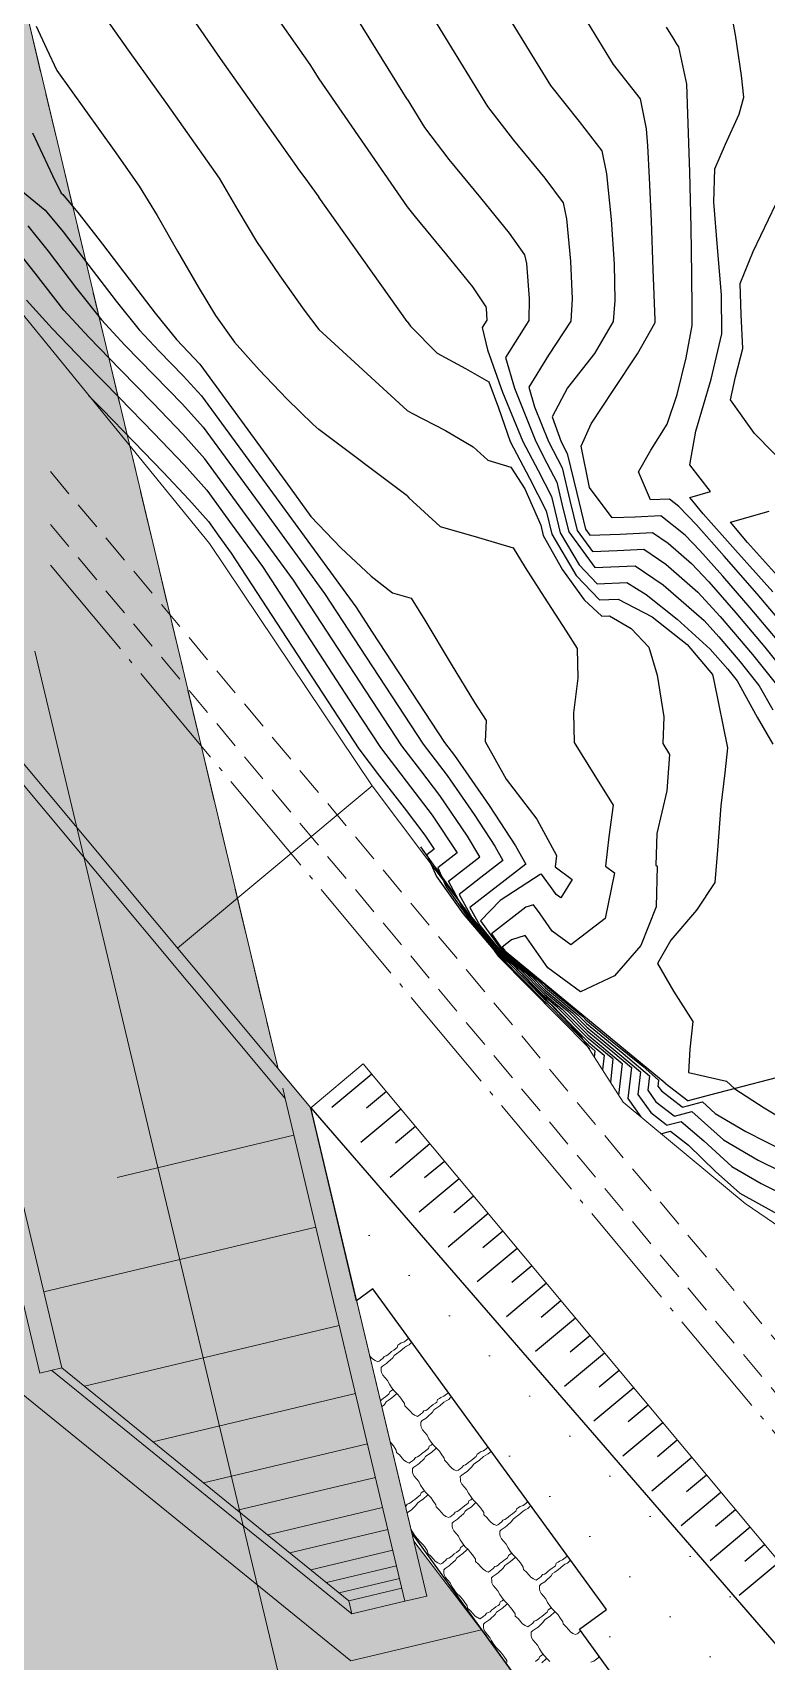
# Model space of a CAD drawing. Extents: x 62300 to 62638, y 108261 to 108784.
# Drawn here: x 62486.39 to 62502.56, y 108518.75 to 108554.61 of the extents above; entities that cross this region are included whole.
import ezdxf

# ---------------------------------------------------------------- set-up
doc = ezdxf.new("R2010")
doc.units = 0
doc.header["$MEASUREMENT"] = 0
for name, pattern in [('ACAD_ISO04W100', [30, 24, -3, 0, -3]), ('DOT', [0.55, 0.3, -0.25]), ('NASCOSTA', [9.525, 6.35, -3.175]), ('TRATTEGGIATA', [0.75, 0.5, -0.25]), ('TRATTOPUNTO2', [12.7, 6.35, -3.175, 0, -3.175])]:
    doc.linetypes.add(name, pattern=pattern)
for name, color, linetype in [('colore lago', 131, 'Continuous'), ('curve livello 5m', 7, 'Continuous'), ('Limite fiume', 6, 'Continuous'), ('LIN010CO', 2, 'Continuous'), ('LIN010TR', 2, 'NASCOSTA'), ('LIN018CO', 6, 'Continuous'), ('LIN018TR', 6, 'NASCOSTA'), ('LIN025CO', 7, 'Continuous'), ('Per+Mod Surf', 7, 'Continuous'), ('sezioni', 7, 'Continuous'), ('TalusHautBas', 7, 'Continuous'), ('TRATTCOLO-30', 253, 'Continuous'), ('TRATTCOLO-32', 255, 'Continuous')]:
    doc.layers.add(name, color=color, linetype=linetype)
doc.layers.add('Colori bordi', color=5, linetype='Continuous', plot=False)
doc.layers.add('no_plot', color=5, linetype='Continuous', plot=False)

# ---------------------------------------------------------------- blocks, each defined once
blk = doc.blocks.new('CONTORNO')
at = {"layer": 'Colori bordi', "lineweight": 0, "ltscale": 2, "flags": 128}
blk.add_lwpolyline([(-22.578, 81.44), (16.586, -82.868), (15.866, -82.007), (19.27, -96.287), (18.407, -96.98), (19.153, -100.108), (27.051, -106.511), (29.932, -105.824), (28.44, -103.877), (26.165, -94.334), (26.165, -94.334), (25.446, -93.474), (-6.877, 42.135)], dxfattribs=at)

msp = doc.modelspace()

# ---------------------------------------------------------------- hatches: boundary and pattern name
at = {"layer": 'colore lago', "linetype": 'Continuous', "lineweight": 0}
msp.add_hatch(color=256, dxfattribs=at).paths.add_polyline_path([(62547.915, 108426.777), (62544.897, 108437.007), (62544.493, 108444.651), (62545.356, 108452.699), (62543.608, 108459.606), (62537.06, 108468.431), (62530.397, 108473.862), (62527.61, 108478.063), (62523.513, 108483.362), (62517.305, 108489.509), (62515.162, 108489.283), (62513.59, 108490.987), (62513.852, 108495.246), (62504.852, 108507.641), (62496.282, 108519.444), (62493.401, 108518.757), (62485.503, 108525.16), (62484.758, 108528.288), (62471.397, 108544.28), (62471.521, 108544.381), (62471.307, 108544.63), (62466.582, 108550.14), (62461.323, 108555.669), (62452.234, 108564.908), (62445.975, 108571.355), (62438.597, 108578.993), (62431.968, 108586.051), (62422.759, 108596.383), (62419.614, 108600.43), (62408.579, 108615.912), (62402.883, 108625.049), (62402.431, 108624.768), (62397.589, 108621.762), (62392.271, 108618.46), (62379.582, 108610.581), (62385.62, 108600.92), (62400.115, 108577.726), (62397.691, 108576.2), (62399.555, 108573.013), (62400.542, 108570.997), (62402.182, 108566.645), (62403.779, 108562.376), (62405.518, 108558.228), (62408.196, 108552.888), (62411.192, 108547.807), (62415.156, 108541.54), (62417.677, 108537.481), (62418.985, 108535.375), (62423.804, 108527.74), (62427.401, 108522.066), (62428.917, 108522.33), (62431.999, 108520.483), (62435.209, 108517.103), (62435.248, 108508.375), (62442.532, 108497.745), (62448.327, 108490.271), (62457.902, 108478.106), (62469.007, 108462.331), (62468.89, 108461.981), (62477.152, 108449.843), (62486.864, 108436.011), (62496.889, 108418.536), (62504.8, 108403.974), (62555.468, 108403.974), (62553.625, 108410.285), (62549.503, 108421.578)])
at = {"layer": 'LIN010CO', "linetype": 'Continuous', "lineweight": 0}
h = msp.add_hatch(dxfattribs=at)
h.set_pattern_fill('DOTS', color=256, scale=20, angle=-45, style=0)
h.set_pattern_definition([(314.9999504, (171133.6369, 46447.5895), (1.325825598, 0.44194059), [0, -1.25])])
h.paths.add_polyline_path([(62504.878, 108507.605), (62505.742, 108508.232), (62505.354, 108508.795), (62505.963, 108509.256), (62498.597, 108519.418), (62499.167, 108519.911), (62493.894, 108527.02), (62493.514, 108526.744), (62492.516, 108530.933), (62507.543, 108513.616), (62507.737, 108513.778), (62513.187, 108507.255), (62513.381, 108507.417), (62516.504, 108503.679), (62516.063, 108503.311), (62524.715, 108494.745), (62523.716, 108493.899), (62524.201, 108493.33), (62513.852, 108495.246)])
at = {"layer": 'TRATTCOLO-30', "linetype": 'Continuous', "lineweight": 0}
h = msp.add_hatch(color=256, dxfattribs=at)
h.dxf.hatch_style = 1
h.paths.add_polyline_path([(62478.858, 108572.792), (62475.862, 108572.078), (62482.936, 108542.4), (62482.217, 108543.261), (62485.165, 108530.892), (62488.647, 108531.722)])
h.paths.add_polyline_path([(62481.855, 108573.506), (62478.858, 108572.792), (62488.647, 108531.722), (62491.644, 108532.436)])
h = msp.add_hatch(color=256, dxfattribs=at)
h.dxf.hatch_style = 1
h.paths.add_polyline_path([(62492.516, 108530.933), (62491.797, 108531.794), (62491.644, 108532.436), (62488.647, 108531.722), (62491.339, 108520.429), (62493.401, 108518.757), (62496.282, 108519.444), (62494.79, 108521.391)])
h.paths.add_polyline_path([(62488.647, 108531.722), (62485.165, 108530.892), (62485.62, 108528.981), (62484.758, 108528.288), (62485.503, 108525.16), (62491.339, 108520.429)])

# ---------------------------------------------------------------- linework, layer by layer
at = {"layer": 'Colori bordi', "linetype": 'Continuous', "lineweight": 0, "flags": 128}
msp.add_lwpolyline([(62513.852, 108495.246), (62504.852, 108507.641), (62496.282, 108519.444), (62493.401, 108518.757), (62485.503, 108525.16), (62484.758, 108528.288), (62471.397, 108544.28), (62471.521, 108544.381), (62471.307, 108544.63), (62466.582, 108550.14), (62461.323, 108555.669), (62452.234, 108564.908), (62445.975, 108571.355), (62438.597, 108578.993)], dxfattribs=at)
at = {"layer": 'curve livello 5m', "color": 2}
msp.add_line((62494.639, 108548.248), (62492.699, 108550.98), dxfattribs=at)
at = {"layer": 'curve livello 5m', "color": 2, "flags": 128}
for points in [[(62482.64, 108565.51), (62483.605, 108564.173), (62484.84, 108562.462), (62485.396, 108561.621), (62486.053, 108560.594), (62486.741, 108559.508), (62487.39, 108558.493), (62487.932, 108557.675), (62487.932, 108557.675), (62489.005, 108556.202), (62490.03, 108554.751), (62490.524, 108554.034), (62492.204, 108551.659), (62492.246, 108551.589), (62492.389, 108551.407), (62492.699, 108550.98)], [(62502.798, 108541.237), (62502.2, 108541.944), (62501.599, 108542.637), (62501.09, 108543.206), (62500.769, 108543.544), (62500.235, 108543.97), (62499.667, 108543.934), (62499.156, 108543.92), (62498.661, 108544.592), (62498.477, 108545.504), (62498.699, 108545.99), (62499.184, 108546.728), (62499.72, 108547.53), (62500.099, 108548.207), (62500.105, 108548.23), (62500.104, 108548.281), (62500.066, 108549.389), (62500.024, 108550.464), (62499.982, 108551.406), (62499.945, 108552.113), (62499.917, 108552.485), (62499.78, 108553.151), (62499.187, 108553.903), (62498.623, 108554.825)], [(62486.28, 108550.35), (62486.73, 108549.797), (62487.356, 108548.975), (62487.907, 108548.28), (62487.907, 108548.28), (62488.421, 108547.725), (62489.064, 108547.066), (62489.689, 108546.423), (62490.15, 108545.919), (62490.15, 108545.919), (62491.378, 108544.236), (62492.823, 108542.258), (62493.738, 108540.854), (62494.993, 108538.94), (62495.522, 108538.251), (62496.12, 108537.388), (62496.575, 108536.695), (62496.751, 108536.38), (62496.751, 108536.38), (62496.268, 108536.006), (62495.787, 108535.633), (62495.787, 108535.633), (62496.067, 108535.12), (62496.728, 108534.313), (62496.728, 108534.313), (62497.119, 108533.99), (62497.673, 108533.43), (62498.061, 108533.109), (62498.62, 108532.544), (62499.381, 108531.912), (62499.302, 108531.213)], [(62494.639, 108548.248), (62494.715, 108548.146), (62494.715, 108548.146), (62495.304, 108547.551), (62495.925, 108547.213), (62496.441, 108546.915), (62496.441, 108546.915), (62496.652, 108546.346), (62496.914, 108545.602), (62496.914, 108545.602), (62497.334, 108544.798), (62497.705, 108544.075), (62497.705, 108544.075), (62497.829, 108543.564), (62498.367, 108542.656), (62498.88, 108542.114), (62498.88, 108542.114), (62499.292, 108542.133), (62500.04, 108541.745), (62500.81, 108541.132), (62501.371, 108540.477), (62501.371, 108540.477), (62501.4, 108540.339), (62501.703, 108538.858), (62501.639, 108538.311), (62501.55, 108537.583), (62501.55, 108537.583), (62501.479, 108536.605), (62501.423, 108535.897), (62501.423, 108535.897), (62501.014, 108535.283), (62500.452, 108534.627), (62500.161, 108534.109), (62500.161, 108534.109), (62500.513, 108533.502), (62500.937, 108532.831), (62500.937, 108532.831), (62500.868, 108532.225), (62500.838, 108531.71), (62500.838, 108531.71), (62501.678, 108531.518), (62501.861, 108531.354), (62502.506, 108530.931), (62503.406, 108530.395)]]:
    msp.add_lwpolyline(points, dxfattribs=at)
at = {"layer": 'Limite fiume', "color": 2, "linetype": 'Continuous'}
msp.add_line((62494.752, 108521.551), (62504.852, 108507.641), dxfattribs=at)
at = {"layer": 'Limite fiume', "color": 2, "linetype": 'Continuous', "flags": 128}
msp.add_lwpolyline([(62504.852, 108507.641), (62505.646, 108508.229), (62505.251, 108508.812), (62505.83, 108509.251), (62498.441, 108519.457), (62499.034, 108519.89), (62493.887, 108526.95), (62493.528, 108526.685), (62492.516, 108530.933), (62507.543, 108513.616), (62507.737, 108513.778), (62513.187, 108507.255), (62513.381, 108507.417), (62516.504, 108503.679), (62516.063, 108503.311), (62524.663, 108494.702), (62523.716, 108493.899), (62524.201, 108493.33), (62513.852, 108495.246)], close=True, dxfattribs=at)
at = {"layer": 'LIN010CO', "linetype": 'Continuous', "lineweight": 0}
for p, q in [((62488.249, 108529.403), (62492.145, 108530.331)), ((62492.628, 108528.307), (62486.636, 108526.879)), ((62493.144, 108526.14), (62487.532, 108524.803)), ((62487.034, 108525.207), (62493.355, 108520.082)), ((62493.501, 108524.643), (62489.041, 108523.58)), ((62493.765, 108523.536), (62490.156, 108522.676)), ((62493.941, 108522.796), (62490.901, 108522.072)), ((62494.099, 108522.134), (62491.568, 108521.531)), ((62494.214, 108521.65), (62492.055, 108521.136)), ((62494.324, 108521.192), (62492.517, 108520.762)), ((62494.405, 108520.849), (62492.862, 108520.481)), ((62494.472, 108520.571), (62493.142, 108520.254)), ((62494.522, 108520.361), (62493.355, 108520.082)), ((62493.355, 108520.082), (62493.424, 108519.791))]:
    msp.add_line(p, q, dxfattribs=at)
at = {"layer": 'LIN010CO', "linetype": 'Continuous', "lineweight": 0, "flags": 128}
for points in [[(62493.817, 108525.475), (62493.841, 108525.447), (62493.88, 108525.404), (62493.934, 108525.367), (62493.934, 108525.367), (62493.952, 108525.36), (62493.993, 108525.34), (62494.026, 108525.358), (62494.047, 108525.373), (62494.067, 108525.389), (62494.105, 108525.417), (62494.137, 108525.461), (62494.18, 108525.474), (62494.216, 108525.495), (62494.259, 108525.534), (62494.3, 108525.565), (62494.346, 108525.6), (62494.392, 108525.634), (62494.421, 108525.657), (62494.439, 108525.71), (62494.48, 108525.734), (62494.513, 108525.759), (62494.58, 108525.783), (62494.638, 108525.827), (62494.677, 108525.863), (62494.677, 108525.867)], [(62494.754, 108525.762), (62494.741, 108525.765), (62494.72, 108525.749), (62494.686, 108525.716), (62494.629, 108525.687), (62494.58, 108525.657), (62494.487, 108525.573), (62494.405, 108525.517), (62494.359, 108525.482), (62494.326, 108525.431), (62494.219, 108525.331), (62494.186, 108525.305), (62494.099, 108525.247), (62494.069, 108525.217), (62494.07, 108525.146), (62494.076, 108525.105), (62494.105, 108525.048), (62494.157, 108524.989), (62494.208, 108524.93), (62494.249, 108524.85), (62494.298, 108524.776), (62494.352, 108524.705), (62494.43, 108524.627), (62494.479, 108524.572), (62494.52, 108524.518), (62494.585, 108524.423), (62494.589, 108524.374), (62494.652, 108524.317), (62494.713, 108524.245), (62494.752, 108524.203), (62494.806, 108524.166), (62494.806, 108524.166), (62494.824, 108524.159), (62494.866, 108524.139), (62494.898, 108524.157), (62494.919, 108524.172), (62494.939, 108524.188), (62494.977, 108524.216), (62495.009, 108524.26), (62495.052, 108524.273), (62495.088, 108524.294), (62495.131, 108524.333), (62495.172, 108524.364), (62495.218, 108524.399), (62495.264, 108524.433), (62495.293, 108524.455), (62495.311, 108524.509), (62495.352, 108524.533), (62495.385, 108524.558), (62495.452, 108524.582), (62495.51, 108524.626), (62495.549, 108524.662), (62495.55, 108524.67)], [(62494.053, 108524.486), (62494.077, 108524.508), (62494.118, 108524.539), (62494.164, 108524.574), (62494.21, 108524.609), (62494.239, 108524.631), (62494.257, 108524.684), (62494.298, 108524.708), (62494.331, 108524.733)], [(62494.416, 108524.642), (62494.398, 108524.631), (62494.305, 108524.547), (62494.223, 108524.491), (62494.177, 108524.457), (62494.144, 108524.405), (62494.085, 108524.35)], [(62495.63, 108524.56), (62495.613, 108524.564), (62495.592, 108524.548), (62495.558, 108524.515), (62495.501, 108524.486), (62495.452, 108524.456), (62495.359, 108524.372), (62495.277, 108524.316), (62495.231, 108524.281), (62495.198, 108524.23), (62495.091, 108524.13), (62495.058, 108524.104), (62494.971, 108524.046), (62494.941, 108524.016), (62494.942, 108523.945), (62494.948, 108523.904), (62494.977, 108523.847), (62495.029, 108523.788), (62495.08, 108523.729), (62495.121, 108523.649), (62495.17, 108523.575), (62495.224, 108523.504), (62495.303, 108523.426), (62495.351, 108523.371), (62495.392, 108523.317), (62495.457, 108523.222), (62495.461, 108523.173), (62495.524, 108523.116), (62495.585, 108523.044), (62495.624, 108523.002), (62495.678, 108522.965), (62495.678, 108522.965), (62495.696, 108522.958), (62495.738, 108522.938), (62495.77, 108522.955), (62495.791, 108522.971), (62495.811, 108522.987), (62495.849, 108523.015), (62495.881, 108523.059), (62495.924, 108523.072), (62495.96, 108523.093), (62496.003, 108523.132), (62496.044, 108523.163), (62496.09, 108523.198), (62496.136, 108523.232), (62496.165, 108523.254), (62496.184, 108523.308), (62496.224, 108523.332), (62496.257, 108523.357), (62496.324, 108523.381), (62496.382, 108523.425), (62496.421, 108523.461), (62496.422, 108523.473)], [(62494.269, 108523.578), (62494.297, 108523.546), (62494.338, 108523.492), (62494.403, 108523.397), (62494.407, 108523.348), (62494.47, 108523.291), (62494.531, 108523.22), (62494.57, 108523.177), (62494.624, 108523.14), (62494.624, 108523.14), (62494.642, 108523.133), (62494.684, 108523.113), (62494.716, 108523.131), (62494.737, 108523.146), (62494.757, 108523.162), (62494.795, 108523.19), (62494.827, 108523.234), (62494.87, 108523.247), (62494.906, 108523.268), (62494.949, 108523.307), (62494.99, 108523.338), (62495.036, 108523.373), (62495.082, 108523.408), (62495.111, 108523.43), (62495.129, 108523.483), (62495.17, 108523.507), (62495.203, 108523.532)], [(62495.288, 108523.441), (62495.27, 108523.43), (62495.177, 108523.346), (62495.095, 108523.29), (62495.049, 108523.256), (62495.016, 108523.204), (62494.909, 108523.104), (62494.876, 108523.079), (62494.789, 108523.02), (62494.759, 108522.99), (62494.76, 108522.919), (62494.766, 108522.878), (62494.795, 108522.822), (62494.847, 108522.762), (62494.898, 108522.703), (62494.939, 108522.623), (62494.988, 108522.549), (62495.042, 108522.478), (62495.12, 108522.4), (62495.169, 108522.345), (62495.21, 108522.291), (62495.275, 108522.196), (62495.279, 108522.147), (62495.342, 108522.09), (62495.403, 108522.019), (62495.442, 108521.976), (62495.496, 108521.939), (62495.496, 108521.939), (62495.514, 108521.932), (62495.556, 108521.912), (62495.588, 108521.93), (62495.609, 108521.945), (62495.629, 108521.961), (62495.667, 108521.989), (62495.699, 108522.033), (62495.742, 108522.046), (62495.778, 108522.067), (62495.821, 108522.106), (62495.862, 108522.137), (62495.908, 108522.172), (62495.954, 108522.207), (62495.983, 108522.229), (62496.001, 108522.282), (62496.042, 108522.306), (62496.075, 108522.331)], [(62496.506, 108523.358), (62496.485, 108523.363), (62496.464, 108523.347), (62496.43, 108523.314), (62496.373, 108523.285), (62496.324, 108523.255), (62496.231, 108523.171), (62496.149, 108523.115), (62496.103, 108523.08), (62496.07, 108523.029), (62495.963, 108522.929), (62495.93, 108522.903), (62495.843, 108522.845), (62495.813, 108522.815), (62495.814, 108522.744), (62495.82, 108522.703), (62495.849, 108522.646), (62495.901, 108522.587), (62495.952, 108522.528), (62495.993, 108522.448), (62496.042, 108522.374), (62496.096, 108522.303), (62496.175, 108522.225), (62496.223, 108522.17), (62496.264, 108522.116), (62496.329, 108522.021), (62496.333, 108521.972), (62496.396, 108521.915), (62496.457, 108521.843), (62496.496, 108521.801), (62496.55, 108521.763), (62496.55, 108521.763), (62496.568, 108521.757), (62496.61, 108521.737), (62496.642, 108521.754), (62496.663, 108521.77), (62496.683, 108521.786), (62496.721, 108521.814), (62496.753, 108521.858), (62496.796, 108521.871), (62496.832, 108521.892), (62496.875, 108521.931), (62496.916, 108521.962), (62496.962, 108521.997), (62497.008, 108522.031), (62497.037, 108522.053), (62497.056, 108522.107), (62497.096, 108522.131), (62497.129, 108522.156), (62497.196, 108522.18), (62497.254, 108522.224), (62497.293, 108522.26), (62497.295, 108522.276)], [(62494.607, 108522.16), (62494.613, 108522.165), (62494.645, 108522.208), (62494.688, 108522.221), (62494.724, 108522.242), (62494.767, 108522.281), (62494.808, 108522.312), (62494.854, 108522.347), (62494.9, 108522.382), (62494.929, 108522.404), (62494.947, 108522.457), (62494.988, 108522.481), (62495.021, 108522.506)], [(62495.106, 108522.415), (62495.088, 108522.404), (62494.995, 108522.32), (62494.913, 108522.264), (62494.867, 108522.23), (62494.834, 108522.178), (62494.727, 108522.078), (62494.693, 108522.053), (62494.641, 108522.017)], [(62496.16, 108522.24), (62496.142, 108522.229), (62496.049, 108522.145), (62495.967, 108522.089), (62495.921, 108522.055), (62495.888, 108522.003), (62495.781, 108521.903), (62495.748, 108521.878), (62495.661, 108521.819), (62495.631, 108521.789), (62495.632, 108521.718), (62495.638, 108521.677), (62495.667, 108521.621), (62495.719, 108521.561), (62495.77, 108521.502), (62495.811, 108521.422), (62495.86, 108521.348), (62495.914, 108521.277), (62495.993, 108521.199), (62496.041, 108521.144), (62496.082, 108521.09), (62496.147, 108520.995), (62496.151, 108520.946), (62496.214, 108520.889), (62496.275, 108520.818), (62496.314, 108520.775), (62496.368, 108520.738), (62496.368, 108520.738), (62496.386, 108520.731), (62496.428, 108520.711), (62496.46, 108520.729), (62496.481, 108520.744), (62496.501, 108520.76), (62496.539, 108520.788), (62496.571, 108520.832), (62496.614, 108520.845), (62496.65, 108520.866), (62496.693, 108520.905), (62496.734, 108520.936), (62496.78, 108520.971), (62496.826, 108521.006), (62496.855, 108521.028), (62496.874, 108521.081), (62496.914, 108521.105), (62496.947, 108521.13)], [(62497.383, 108522.156), (62497.357, 108522.162), (62497.336, 108522.146), (62497.302, 108522.113), (62497.245, 108522.084), (62497.197, 108522.053), (62497.103, 108521.97), (62497.021, 108521.914), (62496.975, 108521.879), (62496.942, 108521.828), (62496.835, 108521.728), (62496.802, 108521.702), (62496.715, 108521.644), (62496.685, 108521.614), (62496.687, 108521.543), (62496.692, 108521.502), (62496.721, 108521.445), (62496.773, 108521.386), (62496.824, 108521.327), (62496.865, 108521.247), (62496.914, 108521.173), (62496.968, 108521.102), (62497.047, 108521.024), (62497.095, 108520.969), (62497.136, 108520.915), (62497.201, 108520.82), (62497.205, 108520.771), (62497.268, 108520.714), (62497.329, 108520.642), (62497.368, 108520.6), (62497.422, 108520.562), (62497.422, 108520.562), (62497.44, 108520.556), (62497.482, 108520.536), (62497.514, 108520.553), (62497.535, 108520.569), (62497.556, 108520.585), (62497.593, 108520.613), (62497.625, 108520.657), (62497.668, 108520.67), (62497.704, 108520.691), (62497.747, 108520.73), (62497.788, 108520.761), (62497.834, 108520.796), (62497.88, 108520.83), (62497.909, 108520.852), (62497.928, 108520.906), (62497.968, 108520.93), (62498.001, 108520.955), (62498.068, 108520.979), (62498.126, 108521.023), (62498.165, 108521.059), (62498.168, 108521.079)], [(62494.727, 108521.655), (62494.757, 108521.597), (62494.806, 108521.523), (62494.86, 108521.452), (62494.938, 108521.374), (62494.987, 108521.319), (62495.028, 108521.265), (62495.093, 108521.171), (62495.097, 108521.122), (62495.16, 108521.064), (62495.221, 108520.993), (62495.26, 108520.95), (62495.314, 108520.913), (62495.314, 108520.913), (62495.332, 108520.907), (62495.374, 108520.886), (62495.406, 108520.904), (62495.427, 108520.919), (62495.447, 108520.935), (62495.485, 108520.964), (62495.517, 108521.007), (62495.56, 108521.02), (62495.596, 108521.041), (62495.639, 108521.08), (62495.68, 108521.111), (62495.726, 108521.146), (62495.772, 108521.181), (62495.801, 108521.203), (62495.819, 108521.256), (62495.86, 108521.28), (62495.893, 108521.305)], [(62495.978, 108521.214), (62495.96, 108521.203), (62495.867, 108521.119), (62495.785, 108521.063), (62495.739, 108521.029), (62495.706, 108520.977), (62495.599, 108520.877), (62495.566, 108520.852), (62495.479, 108520.793), (62495.449, 108520.764), (62495.45, 108520.693), (62495.456, 108520.651), (62495.485, 108520.595), (62495.537, 108520.535), (62495.588, 108520.476), (62495.629, 108520.396), (62495.678, 108520.322), (62495.732, 108520.251), (62495.81, 108520.173), (62495.859, 108520.118), (62495.9, 108520.064), (62495.965, 108519.97), (62495.969, 108519.921), (62496.032, 108519.863), (62496.093, 108519.792), (62496.132, 108519.749), (62496.186, 108519.712), (62496.186, 108519.712), (62496.204, 108519.706), (62496.246, 108519.685), (62496.278, 108519.703), (62496.299, 108519.718), (62496.319, 108519.734), (62496.357, 108519.762), (62496.389, 108519.806), (62496.432, 108519.819), (62496.468, 108519.84), (62496.511, 108519.879), (62496.552, 108519.91), (62496.598, 108519.945), (62496.644, 108519.98), (62496.673, 108520.002), (62496.691, 108520.055), (62496.732, 108520.079), (62496.765, 108520.104)], [(62497.032, 108521.039), (62497.015, 108521.028), (62496.921, 108520.944), (62496.839, 108520.888), (62496.793, 108520.854), (62496.76, 108520.802), (62496.653, 108520.702), (62496.62, 108520.676), (62496.533, 108520.618), (62496.503, 108520.588), (62496.504, 108520.517), (62496.51, 108520.476), (62496.539, 108520.419), (62496.591, 108520.36), (62496.642, 108520.301), (62496.683, 108520.221), (62496.732, 108520.147), (62496.786, 108520.076), (62496.865, 108519.998), (62496.913, 108519.943), (62496.954, 108519.889), (62497.019, 108519.794), (62497.023, 108519.745), (62497.086, 108519.688), (62497.147, 108519.617), (62497.186, 108519.574), (62497.24, 108519.537), (62497.24, 108519.537), (62497.258, 108519.53), (62497.3, 108519.51), (62497.332, 108519.528), (62497.353, 108519.543), (62497.373, 108519.559), (62497.411, 108519.587), (62497.443, 108519.631), (62497.486, 108519.644), (62497.522, 108519.665), (62497.565, 108519.704), (62497.606, 108519.735), (62497.652, 108519.77), (62497.698, 108519.805), (62497.727, 108519.827), (62497.746, 108519.88), (62497.786, 108519.904), (62497.819, 108519.929)], [(62498.259, 108520.954), (62498.229, 108520.961), (62498.208, 108520.945), (62498.174, 108520.912), (62498.117, 108520.883), (62498.069, 108520.852), (62497.975, 108520.769), (62497.893, 108520.713), (62497.847, 108520.678), (62497.814, 108520.627), (62497.707, 108520.527), (62497.674, 108520.501), (62497.587, 108520.443), (62497.557, 108520.413), (62497.559, 108520.342), (62497.564, 108520.301), (62497.593, 108520.244), (62497.645, 108520.185), (62497.696, 108520.126), (62497.737, 108520.046), (62497.787, 108519.972), (62497.84, 108519.901), (62497.919, 108519.823), (62497.967, 108519.768), (62498.008, 108519.714), (62498.073, 108519.619), (62498.077, 108519.57), (62498.14, 108519.513), (62498.201, 108519.441), (62498.24, 108519.399), (62498.294, 108519.361), (62498.294, 108519.361), (62498.312, 108519.355), (62498.354, 108519.335), (62498.386, 108519.352), (62498.407, 108519.368), (62498.428, 108519.384), (62498.465, 108519.412), (62498.469, 108519.418)], [(62496.85, 108520.013), (62496.832, 108520.002), (62496.739, 108519.918), (62496.657, 108519.862), (62496.611, 108519.828), (62496.578, 108519.776), (62496.471, 108519.676), (62496.438, 108519.651), (62496.351, 108519.592), (62496.321, 108519.562), (62496.322, 108519.492), (62496.328, 108519.45), (62496.357, 108519.394), (62496.409, 108519.334), (62496.46, 108519.275), (62496.501, 108519.195), (62496.55, 108519.121), (62496.604, 108519.05), (62496.683, 108518.972), (62496.731, 108518.917), (62496.772, 108518.863), (62496.837, 108518.769), (62496.841, 108518.72)], [(62497.904, 108519.838), (62497.887, 108519.827), (62497.793, 108519.743), (62497.711, 108519.687), (62497.665, 108519.652), (62497.632, 108519.601), (62497.525, 108519.501), (62497.492, 108519.475), (62497.405, 108519.417), (62497.375, 108519.387), (62497.377, 108519.316), (62497.382, 108519.275), (62497.411, 108519.218), (62497.463, 108519.159), (62497.514, 108519.1), (62497.555, 108519.02), (62497.605, 108518.946), (62497.658, 108518.875), (62497.737, 108518.797), (62497.785, 108518.742)], [(62497.47, 108518.744), (62497.516, 108518.779), (62497.545, 108518.801), (62497.564, 108518.854), (62497.604, 108518.878), (62497.637, 108518.903)], [(62497.722, 108518.812), (62497.705, 108518.801), (62497.611, 108518.717)], [(62498.691, 108518.728), (62498.758, 108518.752), (62498.816, 108518.796), (62498.855, 108518.832), (62498.859, 108518.861), (62498.859, 108518.879)]]:
    msp.add_lwpolyline(points, dxfattribs=at)
at = {"layer": 'LIN010TR', "lineweight": 0, "ltscale": 0.1, "flags": 128}
for points in [[(62486.783, 108544.942), (62492.637, 108537.936), (62523.523, 108500.966)], [(62486.783, 108543.779), (62492.637, 108536.772), (62523.523, 108499.803)]]:
    msp.add_lwpolyline(points, dxfattribs=at)
at = {"layer": 'LIN010TR', "linetype": 'TRATTOPUNTO2', "lineweight": 0, "ltscale": 5, "flags": 128}
msp.add_lwpolyline([(62486.439, 108540.988), (62491.902, 108518.07)], dxfattribs=at)
at = {"layer": 'LIN018CO', "color": 2}
for p, q in [((62493.863, 108531.674), (62492.982, 108530.938)), ((62494.183, 108531.29), (62493.745, 108530.924)), ((62494.504, 108530.907), (62493.623, 108530.171)), ((62494.825, 108530.523), (62494.386, 108530.156)), ((62495.145, 108530.139), (62494.265, 108529.403)), ((62495.466, 108529.755), (62495.027, 108529.389)), ((62495.786, 108529.372), (62494.906, 108528.636)), ((62496.107, 108528.988), (62495.668, 108528.622)), ((62496.427, 108528.604), (62495.547, 108527.869)), ((62496.748, 108528.221), (62496.309, 108527.854)), ((62497.069, 108527.837), (62496.188, 108527.101)), ((62497.389, 108527.453), (62496.951, 108527.087)), ((62497.71, 108527.07), (62496.829, 108526.334)), ((62498.03, 108526.686), (62497.592, 108526.319)), ((62498.351, 108526.302), (62497.47, 108525.566)), ((62498.671, 108525.918), (62498.233, 108525.552)), ((62498.992, 108525.535), (62498.111, 108524.799)), ((62499.313, 108525.151), (62498.874, 108524.785)), ((62499.633, 108524.767), (62498.753, 108524.032)), ((62499.954, 108524.384), (62499.515, 108524.017)), ((62500.274, 108524), (62499.394, 108523.264)), ((62500.595, 108523.616), (62500.156, 108523.25)), ((62500.915, 108523.232), (62500.035, 108522.497)), ((62501.236, 108522.849), (62500.797, 108522.482)), ((62501.557, 108522.465), (62500.676, 108521.729)), ((62501.877, 108522.081), (62501.439, 108521.715)), ((62502.198, 108521.698), (62501.317, 108520.962)), ((62502.518, 108521.314), (62502.08, 108520.947)), ((62502.839, 108520.93), (62501.958, 108520.194))]:
    msp.add_line(p, q, dxfattribs=at)
at = {"layer": 'LIN018TR', "linetype": 'ACAD_ISO04W100', "lineweight": 0, "ltscale": 0.1, "flags": 128}
msp.add_lwpolyline([(62486.783, 108542.878), (62523.523, 108498.901)], dxfattribs=at)
at = {"layer": 'LIN025CO', "linetype": 'TRATTEGGIATA', "lineweight": 0, "ltscale": 2}
msp.add_line((62445.643, 108725.432), (62491.953, 108531.14), dxfattribs=at)
at = {"layer": 'LIN025CO', "linetype": 'Continuous', "lineweight": 0}
for p, q in [((62482.217, 108543.261), (62486.548, 108525.091)), ((62482.217, 108543.261), (62492.516, 108530.933)), ((62483.092, 108541.745), (62487.034, 108525.207)), ((62483.092, 108541.745), (62491.953, 108531.14)), ((62491.953, 108531.14), (62494.591, 108520.069)), ((62492.516, 108530.934), (62495.078, 108520.185)), ((62485.503, 108525.16), (62493.401, 108518.757)), ((62486.548, 108525.091), (62487.034, 108525.207)), ((62486.81, 108525.153), (62493.424, 108519.79)), ((62494.591, 108520.069), (62495.078, 108520.185)), ((62494.591, 108520.069), (62493.424, 108519.791)), ((62496.282, 108519.444), (62493.401, 108518.757))]:
    msp.add_line(p, q, dxfattribs=at)
at = {"layer": 'LIN025CO', "color": 2, "linetype": 'Continuous'}
msp.add_line((62494.937, 108536.677), (62496.65, 108534.274), dxfattribs=at)
at = {"layer": 'no_plot'}
for p, q in [((62494.639, 108553.142), (62492.699, 108556.273)), ((62492.699, 108553.585), (62494.639, 108550.772)), ((62492.699, 108548.07), (62494.639, 108546.289)), ((62494.639, 108544.404), (62492.699, 108545.867))]:
    msp.add_line(p, q, dxfattribs=at)
at = {"layer": 'no_plot', "flags": 128}
for points in [[(62487.624, 108555.455), (62488.494, 108554.222), (62489.353, 108553.023), (62490.5, 108551.401), (62490.914, 108550.7), (62491.324, 108550.006), (62491.835, 108549.248), (62492.374, 108548.493), (62492.699, 108548.07)], [(62494.825, 108555.57), (62496.411, 108552.978), (62496.988, 108552.239), (62497.679, 108551.399), (62498.078, 108550.861), (62498.151, 108550.508), (62498.24, 108549.576), (62498.277, 108548.741), (62498.251, 108548.253), (62497.759, 108547.504), (62497.322, 108546.801), (62497.45, 108546.363), (62497.754, 108545.6), (62498.054, 108545.021), (62498.225, 108544.301), (62498.388, 108543.644), (62498.723, 108543.182), (62499.272, 108543.202), (62499.858, 108543.235), (62500.339, 108542.903), (62501.046, 108542.288), (62501.539, 108541.748), (62502.253, 108540.915), (62502.777, 108540.251)], [(62491.696, 108555.044), (62492.5, 108553.907), (62492.699, 108553.585)], [(62496.724, 108555.198), (62497.799, 108553.441), (62498.432, 108552.646), (62498.929, 108552.006), (62499.034, 108551.496), (62499.137, 108550.489), (62499.2, 108549.509), (62499.216, 108548.709), (62499.179, 108548.242), (62498.77, 108547.54), (62498.175, 108546.787), (62497.838, 108546.146), (62498.034, 108545.599), (62498.171, 108545.336), (62498.377, 108544.465), (62498.574, 108543.671), (62498.67, 108543.539), (62499.336, 108543.562), (62500.046, 108543.602), (62500.395, 108543.362), (62500.907, 108542.916), (62501.286, 108542.511), (62501.885, 108541.83), (62502.526, 108541.076), (62502.984, 108540.495)], [(62502.701, 108542.294), (62501.874, 108543.214), (62501.163, 108544.01), (62500.868, 108544.372), (62501.326, 108544.503), (62500.868, 108545.089), (62501, 108545.834), (62501.341, 108546.975), (62501.574, 108547.973), (62501.574, 108547.973), (62501.57, 108548.829), (62501.482, 108549.873), (62501.402, 108550.875), (62501.421, 108551.605), (62501.421, 108551.605), (62501.66, 108552.152), (62501.959, 108552.809), (62501.959, 108552.809), (62502.061, 108553.183), (62502.006, 108553.663), (62501.874, 108554.553), (62501.874, 108554.553), (62501.753, 108555.218)], [(62486.466, 108554.751), (62486.697, 108554.253), (62486.921, 108553.773), (62488.182, 108552.013), (62488.74, 108551.224), (62489.13, 108550.582), (62489.583, 108549.794), (62490.035, 108549.01), (62490.42, 108548.377), (62490.839, 108547.79), (62491.382, 108547.178), (62491.993, 108546.54), (62492.569, 108545.979), (62492.699, 108545.867)], [(62503.071, 108541.398), (62502.351, 108542.248), (62501.628, 108543.081), (62501.017, 108543.765), (62500.631, 108544.171), (62500.631, 108544.171), (62500.423, 108544.337), (62500.003, 108544.318), (62499.739, 108544.934), (62500.014, 108545.41), (62500.37, 108545.986), (62500.37, 108545.986), (62500.59, 108546.64), (62500.793, 108547.445), (62500.919, 108548.159), (62500.919, 108548.159), (62500.925, 108548.515), (62500.917, 108549.271), (62500.897, 108550.314), (62500.867, 108551.532), (62500.83, 108552.814), (62500.83, 108552.814), (62500.801, 108553.473), (62500.63, 108554.296), (62500.575, 108554.366), (62500.522, 108554.452), (62500.36, 108554.722)], [(62494.639, 108553.142), (62495.022, 108552.515), (62495.56, 108551.815), (62496.258, 108550.966), (62496.889, 108550.191), (62497.227, 108549.716), (62497.268, 108549.519), (62497.332, 108548.753), (62497.323, 108548.265), (62496.806, 108547.456), (62497.004, 108546.779), (62497.474, 108545.6), (62497.72, 108545.129), (62497.938, 108544.705), (62498.073, 108544.136), (62498.201, 108543.618), (62498.775, 108542.826), (62499.669, 108542.867), (62500.283, 108542.445), (62501.184, 108541.661), (62501.51, 108541.304), (62501.981, 108540.754), (62502.399, 108540.224), (62502.697, 108539.694)], [(62486.386, 108552.398), (62486.824, 108551.458), (62487.017, 108551.068), (62487.053, 108551.038), (62487.416, 108550.611), (62487.931, 108549.946), (62488.516, 108549.175), (62489.087, 108548.431), (62489.562, 108547.846), (62490.076, 108547.305), (62491.969, 108544.713), (62492.522, 108543.955), (62493.18, 108543.263), (62493.846, 108542.64), (62494.32, 108542.272), (62494.733, 108542.151), (62495.032, 108541.669), (62495.613, 108540.698), (62496.123, 108539.857), (62496.38, 108539.458), (62496.364, 108538.995), (62496.825, 108538.171), (62497.5, 108537.288), (62497.932, 108536.49), (62497.9, 108536.238), (62498.277, 108535.957), (62498.031, 108535.553), (62497.926, 108535.63), (62497.859, 108535.727), (62497.602, 108536.078), (62497.571, 108536.067), (62496.689, 108535.499), (62496.261, 108535.051), (62496.771, 108534.335), (62497.379, 108533.833), (62497.685, 108533.524), (62498.287, 108533.026), (62498.6, 108532.709), (62499.287, 108532.146), (62499.782, 108531.728), (62499.726, 108531.23), (62500.008, 108530.83), (62500.35, 108530.568), (62500.356, 108530.549), (62500.68, 108530.634), (62501.177, 108530.206), (62501.794, 108529.642), (62502.445, 108529.266), (62503.271, 108528.858)], [(62485.962, 108551.275), (62486.667, 108550.694), (62487.063, 108550.219), (62487.628, 108549.48), (62488.23, 108548.69), (62488.734, 108548.063), (62489.177, 108547.59), (62489.708, 108547.048), (62490.113, 108546.612), (62491.673, 108544.474), (62493.508, 108541.961), (62493.87, 108541.406), (62495.465, 108538.975), (62495.684, 108538.689), (62496.449, 108537.586), (62497.031, 108536.7), (62497.256, 108536.297), (62496.638, 108535.819), (62496.024, 108535.342), (62496.24, 108534.947), (62496.75, 108534.324), (62497.249, 108533.912), (62497.679, 108533.477), (62498.174, 108533.067), (62498.61, 108532.626), (62499.175, 108532.164), (62499.582, 108531.82), (62499.504, 108531.139), (62499.789, 108530.735)], [(62494.639, 108550.772), (62494.818, 108550.552), (62495.51, 108549.713), (62496.078, 108549.005), (62496.376, 108548.571), (62496.384, 108548.531), (62496.396, 108548.276), (62496.291, 108548.112), (62496.411, 108547.623), (62496.746, 108546.693), (62497.194, 108545.601), (62497.527, 108544.964), (62497.821, 108544.39), (62498.015, 108543.591), (62498.431, 108542.889), (62498.828, 108542.47), (62499.481, 108542.5), (62499.906, 108542.233), (62500.588, 108541.69), (62501.322, 108541.033), (62501.709, 108540.593), (62501.911, 108540.336), (62502.352, 108539.535), (62502.697, 108538.939)], [(62503.124, 108544.939), (62502.294, 108545.776), (62501.763, 108546.518), (62501.763, 108546.518), (62501.879, 108547.029), (62502.041, 108547.654), (62502.041, 108547.654), (62502.004, 108548.402), (62501.98, 108549.084), (62501.98, 108549.084), (62502.267, 108549.789), (62502.774, 108550.845)], [(62499.127, 108531.486), (62499.128, 108531.497), (62499.18, 108532.004), (62499.18, 108532.004), (62498.629, 108532.461), (62497.948, 108533.15), (62497.668, 108533.383), (62496.99, 108534.069), (62496.707, 108534.302), (62495.894, 108535.294), (62495.551, 108535.923), (62495.551, 108535.923), (62496.246, 108536.462), (62495.974, 108536.915), (62495.359, 108537.813), (62494.94, 108538.359), (62494.522, 108538.905), (62494.522, 108538.905), (62493.605, 108540.302), (62492.138, 108542.554), (62491.083, 108543.998), (62490.187, 108545.225), (62489.701, 108545.764), (62489.043, 108546.446), (62488.317, 108547.186), (62487.628, 108547.898), (62487.08, 108548.497), (62487.08, 108548.497), (62486.445, 108549.309), (62485.894, 108550.006)], [(62486.253, 108548.713), (62486.821, 108548.089), (62487.529, 108547.351), (62488.3, 108546.563), (62489.058, 108545.788), (62489.725, 108545.09), (62490.224, 108544.532), (62490.788, 108543.759), (62491.452, 108542.85), (62493.473, 108539.75), (62494.051, 108538.869), (62494.623, 108538.123), (62495.196, 108537.375), (62495.741, 108536.545), (62495.314, 108536.214), (62495.498, 108535.799), (62496.006, 108535.087), (62496.685, 108534.291), (62496.86, 108534.147), (62497.26, 108533.742), (62497.662, 108533.335), (62497.835, 108533.192), (62498.237, 108532.786), (62498.639, 108532.379), (62498.98, 108532.096), (62498.946, 108531.769)], [(62487.626, 108546.61), (62487.919, 108546.312), (62488.618, 108545.598), (62489.267, 108544.927), (62489.828, 108544.329), (62490.261, 108543.839), (62490.493, 108543.521), (62490.767, 108543.146), (62493.34, 108539.198), (62493.579, 108538.834), (62494.033, 108538.235), (62494.579, 108537.537), (62495.034, 108536.937), (62495.236, 108536.628), (62495.077, 108536.505), (62495.29, 108536.025), (62495.878, 108535.201), (62496.664, 108534.28), (62496.73, 108534.226), (62497.192, 108533.758), (62497.656, 108533.288), (62497.722, 108533.234), (62498.185, 108532.765), (62498.649, 108532.296), (62498.779, 108532.188), (62498.765, 108532.051)], [(62494.639, 108546.289), (62494.743, 108546.227), (62495.484, 108545.847), (62496.096, 108545.489), (62496.416, 108545.189), (62496.925, 108545.041), (62497.232, 108544.558), (62497.588, 108543.759), (62497.642, 108543.537), (62498.063, 108542.777), (62498.541, 108542.118), (62498.933, 108541.757), (62499.104, 108541.765), (62499.579, 108541.484), (62499.968, 108541.077), (62500.153, 108540.462), (62500.294, 108539.542), (62500.274, 108538.953), (62500.426, 108538.71), (62500.363, 108537.916), (62500.145, 108536.975), (62500.123, 108536.273), (62500.148, 108536.254), (62500.131, 108535.356), (62499.791, 108534.508), (62499.207, 108533.841), (62498.458, 108533.485), (62497.742, 108534.013), (62497.281, 108534.676), (62497.242, 108534.729), (62496.941, 108534.63), (62496.734, 108534.47), (62496.815, 108534.357), (62497.191, 108534.044), (62497.639, 108533.677), (62497.696, 108533.619), (62498.105, 108533.281), (62498.513, 108532.942), (62498.581, 108532.874), (62499.159, 108532.393), (62499.837, 108531.851), (62500.183, 108531.544), (62500.169, 108531.412), (62500.243, 108531.306), (62500.705, 108530.952), (62500.707, 108530.947), (62501.147, 108531.063), (62501.431, 108530.81), (62502.107, 108530.409), (62502.971, 108529.972)], [(62494.639, 108544.404), (62494.68, 108544.364), (62495.368, 108543.731), (62496.212, 108543.493), (62496.978, 108543.26), (62497.24, 108542.828), (62497.66, 108542.176), (62498.148, 108541.428), (62498.389, 108541.045), (62498.403, 108540.395), (62498.306, 108539.629), (62498.319, 108538.974), (62498.758, 108538.279), (62499.179, 108537.6), (62499.082, 108536.899), (62499.012, 108536.255), (62499.213, 108536.105), (62499.008, 108535.105), (62498.245, 108534.519), (62497.834, 108534.821), (62497.57, 108535.201), (62497.422, 108535.404), (62497.256, 108535.349), (62496.498, 108534.761), (62496.793, 108534.346), (62497.509, 108533.755), (62497.691, 108533.572), (62498.4, 108532.984), (62498.59, 108532.792), (62499.4, 108532.129), (62499.983, 108531.636), (62499.947, 108531.321), (62500.125, 108531.068), (62500.528, 108530.76), (62500.532, 108530.748), (62500.913, 108530.849), (62501.612, 108530.226), (62502.378, 108529.784), (62503.349, 108529.304)], [(62502.933, 108542.496), (62502.138, 108543.38), (62501.763, 108543.825), (62501.763, 108543.825), (62502.62, 108544.071)], [(62500.234, 108530.364), (62500.446, 108530.42), (62500.839, 108530.111), (62501.436, 108529.532), (62501.975, 108529.058), (62502.731, 108528.637), (62503.64, 108528.192), (62504.292, 108527.812), (62504.652, 108527.4), (62505.146, 108526.763), (62505.59, 108526.231), (62506.212, 108525.681), (62506.802, 108525.154), (62507.347, 108524.51), (62507.86, 108523.824), (62508.186, 108523.302), (62508.347, 108522.719), (62508.802, 108522.067), (62509.456, 108521.327), (62510.115, 108520.72), (62510.406, 108520.567), (62510.864, 108520.087), (62511.67, 108519.202), (62512.375, 108518.443)]]:
    msp.add_lwpolyline(points, dxfattribs=at)
at = {"layer": 'Per+Mod Surf', "color": 2, "linetype": 'Continuous'}
for p, q in [((62494.937, 108536.677), (62496.65, 108534.274)), ((62496.65, 108534.274), (62498.655, 108532.245)), ((62498.655, 108532.245), (62498.653, 108532.226))]:
    msp.add_line(p, q, dxfattribs=at)
at = {"layer": 'sezioni', "linetype": 'Continuous', "lineweight": 0}
for p, q in [((62471.01, 108566.95), (62490.287, 108543.354)), ((62493.868, 108538.025), (62490.287, 108543.354)), ((62493.868, 108538.025), (62489.582, 108534.445)), ((62492.516, 108530.933), (62493.674, 108531.901)), ((62493.674, 108531.901), (62524.715, 108494.745))]:
    msp.add_line(p, q, dxfattribs=at)
at = {"layer": 'sezioni', "linetype": 'Continuous', "lineweight": 0, "flags": 128}
msp.add_lwpolyline([(62523.523, 108501.635), (62523.04, 108502.181), (62522.384, 108503.789), (62522.265, 108504.564), (62521.103, 108506.321), (62519.852, 108507.691), (62518.571, 108509.21), (62517.447, 108510.814), (62516.041, 108512.918), (62514.44, 108514.804), (62513.479, 108516.121), (62512.198, 108517.473), (62509.886, 108519.928), (62508.783, 108521.102), (62508, 108522.241), (62507.501, 108523.45), (62507.064, 108524.292), (62504.467, 108527.208), (62502.093, 108528.83), (62500.442, 108530.191), (62499.4, 108531.059), (62498.473, 108532.507), (62496.302, 108534.794), (62493.868, 108538.025)], dxfattribs=at)
at = {"layer": 'TalusHautBas', "color": 2, "linetype": 'DOT'}
msp.add_line((62494.937, 108536.677), (62496.65, 108534.274), dxfattribs=at)
at = {"layer": 'TalusHautBas', "color": 2, "linetype": 'Continuous'}
for p, q in [((62500.328, 108531.477), (62496.823, 108534.361)), ((62503.916, 108531.89), (62501.307, 108531.21)), ((62500.328, 108531.477), (62500.833, 108531.091)), ((62501.307, 108531.21), (62500.833, 108531.091))]:
    msp.add_line(p, q, dxfattribs=at)

# ---------------------------------------------------------------- block references
at = {"layer": 'TRATTCOLO-32', "linetype": 'Continuous', "lineweight": 0, "rotation": 359.999950364761}
msp.add_blockref('CONTORNO', (62466.351, 108625.268), dxfattribs=at)

doc.saveas('drawing.dxf')
